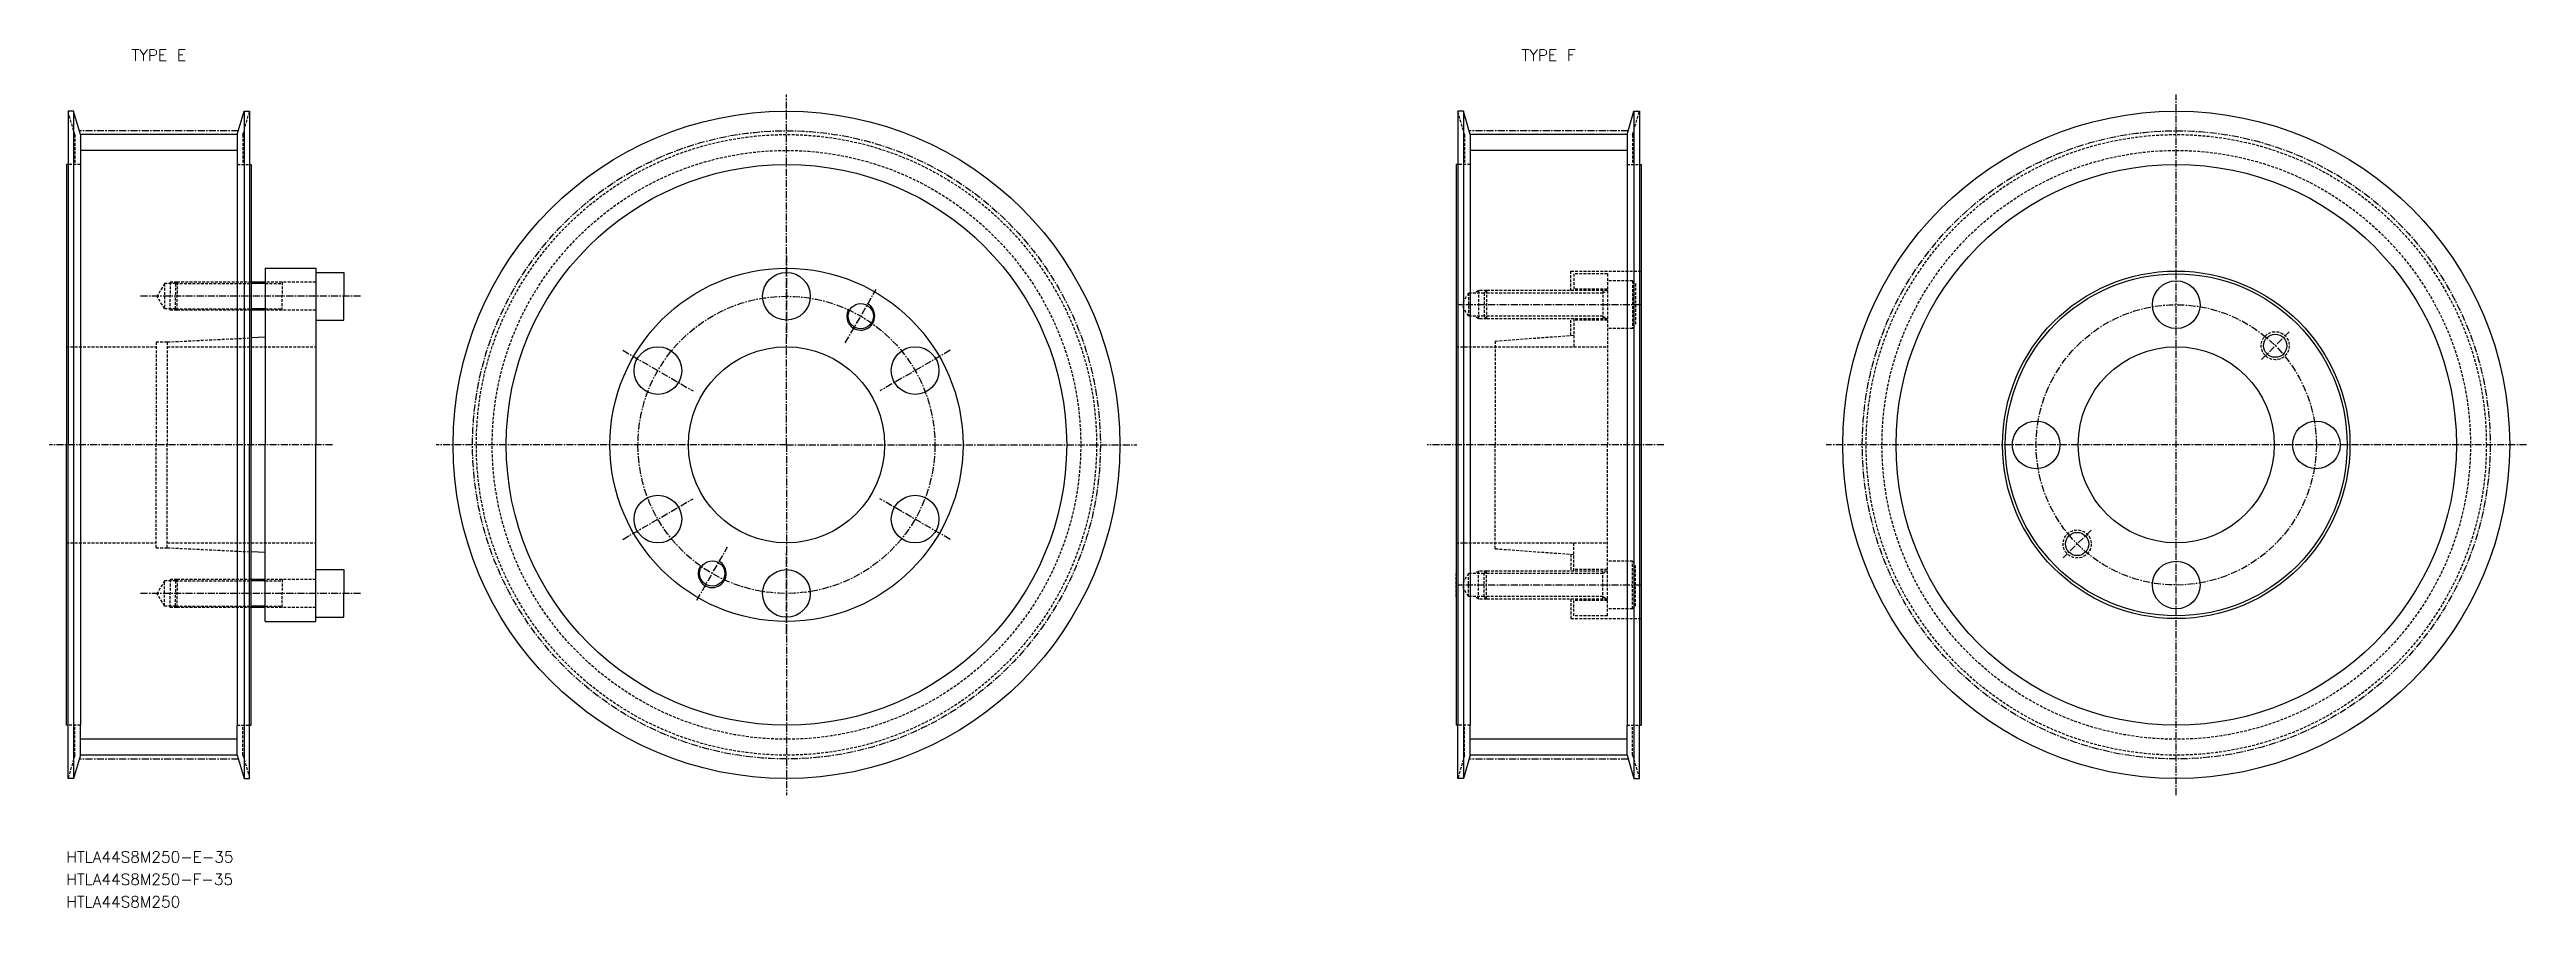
# Model space of a CAD drawing. Extents: x 8953 to 9395, y 12157 to 12310.
import ezdxf
from ezdxf.enums import TextEntityAlignment as Align

# ---------------------------------------------------------------- set-up
doc = ezdxf.new("R2010")
doc.units = 0
doc.linetypes.add('CENTER', pattern=[2, 1.25, -0.25, 0.25, -0.25])
doc.linetypes.add('DASHED', pattern=[0.75, 0.5, -0.25])
doc.layers.get('0').update_dxf_attribs({"linetype": 'CONTINUOUS'})
doc.layers.add('CENTER', color=1, linetype='CENTER')
doc.styles.add('MISUMI', font='txt.shx')

msp = doc.modelspace()

# ---------------------------------------------------------------- linework, layer by layer
at = {"color": 3, "linetype": 'DASHED'}
for p, q in [((8957.73, 12295.01), (8956.53, 12299.18)), ((8987.73, 12295.01), (8988.93, 12299.18)), ((9205.73, 12295.01), (9204.53, 12299.18)), ((9235.73, 12295.01), (9236.93, 12299.18)), ((8957.73, 12295.01), (8957.73, 12289.68)), ((8987.73, 12295.01), (8987.73, 12289.68)), ((9205.73, 12295.01), (9205.73, 12289.68)), ((9235.73, 12295.01), (9235.73, 12289.68)), ((8958.73, 12289.68), (8956.53, 12289.68)), ((8986.73, 12289.68), (8988.93, 12289.68)), ((9206.73, 12289.68), (9204.53, 12289.68)), ((9234.73, 12289.68), (9236.93, 12289.68)), ((9224.72, 12270.68), (9237.23, 12270.68)), ((9224.72, 12267.18), (9224.72, 12270.68)), ((9231.22, 12270.18), (9225.22, 12270.18)), ((9225.22, 12270.18), (9225.22, 12267.18)), ((9231.22, 12270.18), (9231.23, 12239.68)), ((8973.73, 12268.43), (8972.43, 12266.18)), ((8973.73, 12263.93), (8972.43, 12266.18)), ((8973.73, 12268.43), (8973.73, 12263.93)), ((8975.73, 12268.43), (8973.73, 12268.43)), ((8975.98, 12268.68), (8974.73, 12268.68)), ((8974.73, 12268.68), (8974.73, 12266.18)), ((8974.73, 12263.68), (8974.73, 12266.18)), ((8975.98, 12268.68), (8975.73, 12268.43)), ((8975.73, 12268.43), (8989.23, 12268.43)), ((8975.73, 12268.43), (8975.73, 12266.18)), ((8975.73, 12263.93), (8975.73, 12266.18)), ((8989.23, 12268.68), (8975.98, 12268.68)), ((8975.98, 12268.68), (8975.98, 12266.18)), ((8975.98, 12263.68), (8975.98, 12266.18)), ((9000.73, 12268.68), (8991.73, 12268.68)), ((8991.73, 12268.43), (8994.73, 12268.43)), ((8994.73, 12268.68), (8994.73, 12266.18)), ((8994.73, 12263.68), (8994.73, 12266.18)), ((9206.42, 12266.74), (9205.23, 12264.68)), ((9209.22, 12266.74), (9206.42, 12266.74)), ((9206.42, 12266.74), (9206.42, 12262.61)), ((9208.22, 12267.18), (9207.47, 12266.74)), ((9209.66, 12267.18), (9208.22, 12267.18)), ((9208.22, 12267.18), (9208.22, 12262.18)), ((9209.66, 12267.18), (9209.22, 12266.74)), ((9230.42, 12266.74), (9209.22, 12266.74)), ((9209.22, 12266.74), (9209.22, 12262.61)), ((9231.22, 12267.18), (9209.66, 12267.18)), ((9209.66, 12267.18), (9209.66, 12262.18)), ((9231.22, 12267.43), (9225.22, 12267.43)), ((9230.42, 12267.18), (9230.42, 12262.18)), ((9230.42, 12266.74), (9231.17, 12267.18)), ((9235.72, 12268.93), (9231.22, 12268.93)), ((9235.72, 12268.93), (9235.72, 12260.43)), ((9235.72, 12268.93), (9236.22, 12268.43)), ((9236.22, 12268.43), (9236.22, 12260.93)), ((8975.73, 12263.93), (8973.73, 12263.93)), ((8975.98, 12263.68), (8974.73, 12263.68)), ((8975.73, 12263.93), (8989.23, 12263.93)), ((8975.98, 12263.68), (8975.73, 12263.93)), ((8989.23, 12263.68), (8975.98, 12263.68)), ((8991.73, 12263.93), (8994.73, 12263.93)), ((9000.73, 12263.68), (8991.73, 12263.68)), ((9206.42, 12262.61), (9205.23, 12264.68)), ((9209.22, 12262.61), (9206.42, 12262.61)), ((9208.22, 12262.18), (9207.47, 12262.61)), ((9209.66, 12262.18), (9208.22, 12262.18)), ((9230.42, 12262.61), (9209.22, 12262.61)), ((9209.66, 12262.18), (9209.22, 12262.61)), ((9231.22, 12262.18), (9209.66, 12262.18)), ((9224.72, 12259.19), (9224.72, 12262.18)), ((9225.22, 12262.18), (9225.23, 12257.18)), ((9231.22, 12261.93), (9225.22, 12261.93)), ((9230.42, 12262.61), (9231.17, 12262.18)), ((8956.23, 12257.18), (8972.23, 12257.18)), ((8972.23, 12258.03), (8972.23, 12239.68)), ((8972.23, 12258.03), (8974.23, 12258.03)), ((8974.23, 12258.03), (8989.23, 12258.76)), ((8974.23, 12258.03), (8974.23, 12239.68)), ((8974.23, 12257.18), (9000.73, 12257.18)), ((9204.23, 12257.18), (9231.23, 12257.18)), ((9211.22, 12258.2), (9225.22, 12259.23)), ((9211.22, 12258.2), (9211.22, 12239.68)), ((9235.72, 12260.43), (9231.22, 12260.43)), ((9235.72, 12260.43), (9236.22, 12260.93)), ((8972.23, 12221.33), (8972.23, 12239.68)), ((8974.23, 12221.33), (8974.23, 12239.68)), ((9211.22, 12221.15), (9211.22, 12239.68)), ((9231.22, 12209.18), (9231.23, 12239.68)), ((8956.23, 12222.18), (8972.23, 12222.18)), ((8972.23, 12221.33), (8974.23, 12221.33)), ((8974.23, 12222.18), (9000.73, 12222.18)), ((8974.23, 12221.33), (8989.23, 12220.6)), ((9204.23, 12222.18), (9231.23, 12222.18)), ((9225.22, 12217.18), (9225.23, 12222.18)), ((9208.22, 12217.18), (9207.47, 12216.74)), ((9209.66, 12217.18), (9208.22, 12217.18)), ((9208.22, 12212.18), (9208.22, 12217.18)), ((9209.66, 12217.18), (9209.22, 12216.74)), ((9231.22, 12217.18), (9209.66, 12217.18)), ((9209.66, 12212.18), (9209.66, 12217.18)), ((9211.22, 12221.15), (9225.22, 12220.13)), ((9224.72, 12220.16), (9224.72, 12217.18)), ((9231.22, 12217.43), (9225.22, 12217.43)), ((9230.42, 12212.18), (9230.42, 12217.18)), ((9230.42, 12216.74), (9231.17, 12217.18)), ((9235.72, 12218.93), (9231.22, 12218.93)), ((9235.72, 12210.43), (9235.72, 12218.93)), ((9235.72, 12218.93), (9236.22, 12218.43)), ((9236.22, 12210.93), (9236.22, 12218.43)), ((8973.73, 12215.43), (8972.43, 12213.18)), ((8973.73, 12210.93), (8972.43, 12213.18)), ((8973.73, 12210.93), (8973.73, 12215.43)), ((8975.73, 12215.43), (8973.73, 12215.43)), ((8975.98, 12215.68), (8974.73, 12215.68)), ((8974.73, 12215.68), (8974.73, 12213.18)), ((8974.73, 12210.68), (8974.73, 12213.18)), ((8975.98, 12215.68), (8975.73, 12215.43)), ((8975.73, 12215.43), (8989.23, 12215.43)), ((8975.73, 12215.43), (8975.73, 12213.18)), ((8975.73, 12210.93), (8975.73, 12213.18)), ((8989.23, 12215.68), (8975.98, 12215.68)), ((8975.98, 12215.68), (8975.98, 12213.18)), ((8975.98, 12210.68), (8975.98, 12213.18)), ((9000.73, 12215.68), (8991.73, 12215.68)), ((8991.73, 12215.43), (8994.73, 12215.43)), ((8994.73, 12215.68), (8994.73, 12213.18)), ((8994.73, 12210.68), (8994.73, 12213.18)), ((9204.22, 12212.61), (9204.22, 12216.74)), ((9206.42, 12216.74), (9205.23, 12214.68)), ((9206.42, 12212.61), (9205.23, 12214.68)), ((9206.42, 12212.61), (9206.42, 12216.74)), ((9209.22, 12216.74), (9206.42, 12216.74)), ((9209.22, 12212.61), (9206.42, 12212.61)), ((9208.22, 12212.18), (9207.47, 12212.61)), ((9230.42, 12216.74), (9209.22, 12216.74)), ((9209.22, 12212.61), (9209.22, 12216.74)), ((9230.42, 12212.61), (9209.22, 12212.61)), ((9209.66, 12212.18), (9209.22, 12212.61)), ((9230.42, 12212.61), (9231.17, 12212.18)), ((8975.73, 12210.93), (8973.73, 12210.93)), ((8975.98, 12210.68), (8974.73, 12210.68)), ((8975.73, 12210.93), (8989.23, 12210.93)), ((8975.98, 12210.68), (8975.73, 12210.93)), ((8989.23, 12210.68), (8975.98, 12210.68)), ((8991.73, 12210.93), (8994.73, 12210.93)), ((9000.73, 12210.68), (8991.73, 12210.68)), ((9209.66, 12212.18), (9208.22, 12212.18)), ((9231.22, 12212.18), (9209.66, 12212.18)), ((9224.72, 12212.18), (9224.72, 12208.68)), ((9224.72, 12208.68), (9237.23, 12208.68)), ((9225.22, 12209.18), (9225.22, 12212.18)), ((9231.22, 12211.93), (9225.22, 12211.93)), ((9231.22, 12209.18), (9225.22, 12209.18)), ((9235.72, 12210.43), (9231.22, 12210.43)), ((9235.72, 12210.43), (9236.22, 12210.93)), ((8958.73, 12189.68), (8956.53, 12189.68)), ((8957.73, 12184.34), (8957.73, 12189.68)), ((8986.73, 12189.68), (8988.93, 12189.68)), ((8987.73, 12184.34), (8987.73, 12189.68)), ((9206.73, 12189.68), (9204.53, 12189.68)), ((9205.73, 12184.34), (9205.73, 12189.68)), ((9234.73, 12189.68), (9236.93, 12189.68)), ((9235.73, 12184.34), (9235.73, 12189.68)), ((8957.73, 12184.34), (8956.53, 12180.18)), ((8987.73, 12184.34), (8988.93, 12180.18)), ((9205.73, 12184.34), (9204.53, 12180.18)), ((9235.73, 12184.34), (9236.93, 12180.18))]:
    msp.add_line(p, q, dxfattribs=at)
at = {"color": 7, "linetype": 'CONTINUOUS'}
for p, q in [((8956.53, 12299.18), (8956.53, 12289.68)), ((8957.53, 12299.18), (8956.53, 12299.18)), ((8957.53, 12299.18), (8957.53, 12180.18)), ((8958.73, 12295.01), (8957.53, 12299.18)), ((8986.73, 12295.01), (8987.93, 12299.18)), ((8987.93, 12299.18), (8987.93, 12180.18)), ((8987.93, 12299.18), (8988.93, 12299.18)), ((8988.93, 12299.18), (8988.93, 12289.68)), ((9204.53, 12299.18), (9204.53, 12289.68)), ((9205.53, 12299.18), (9204.53, 12299.18)), ((9205.53, 12299.18), (9205.53, 12180.18)), ((9206.73, 12295.01), (9205.53, 12299.18)), ((9234.73, 12295.01), (9235.93, 12299.18)), ((9235.93, 12299.18), (9235.93, 12180.18)), ((9235.93, 12299.18), (9236.93, 12299.18)), ((9236.93, 12299.18), (9236.93, 12289.68)), ((8986.73, 12295.01), (8958.73, 12295.01)), ((8958.73, 12295.01), (8958.73, 12289.68)), ((8986.73, 12295.01), (8986.73, 12289.68)), ((9234.73, 12295.01), (9206.73, 12295.01)), ((9206.73, 12295.01), (9206.73, 12289.68)), ((9234.73, 12295.01), (9234.73, 12289.68)), ((8956.23, 12289.68), (8956.23, 12239.68)), ((8956.53, 12289.68), (8956.23, 12289.68)), ((8956.53, 12289.68), (8956.53, 12239.68)), ((8958.73, 12289.68), (8958.73, 12189.68)), ((8986.73, 12289.68), (8986.73, 12189.68)), ((8988.93, 12289.68), (8988.93, 12239.68)), ((8988.93, 12289.68), (8989.23, 12289.68)), ((8989.23, 12289.68), (8989.23, 12268.68)), ((9204.23, 12289.68), (9204.23, 12189.68)), ((9204.53, 12289.68), (9204.23, 12289.68)), ((9204.53, 12289.68), (9204.53, 12189.68)), ((9206.73, 12289.68), (9206.73, 12189.68)), ((9234.73, 12289.68), (9234.73, 12189.68)), ((9236.93, 12289.68), (9236.93, 12189.68)), ((9236.93, 12289.68), (9237.23, 12289.68)), ((9237.23, 12289.68), (9237.23, 12189.68)), ((8991.73, 12271.18), (9000.73, 12271.18)), ((8991.73, 12271.18), (8991.73, 12268.68)), ((9000.73, 12271.18), (9000.73, 12270.43)), ((9000.73, 12270.43), (9005.73, 12270.43)), ((9000.73, 12270.43), (9000.73, 12261.93)), ((9005.73, 12270.43), (9005.73, 12266.18)), ((8989.23, 12268.68), (8989.23, 12263.68)), ((8991.73, 12268.68), (8989.23, 12268.68)), ((8991.73, 12268.68), (8991.73, 12263.68)), ((9005.73, 12261.93), (9005.73, 12266.18)), ((8989.23, 12263.68), (8989.23, 12258.76)), ((8991.73, 12263.68), (8989.23, 12263.68)), ((8991.73, 12263.68), (8991.73, 12258.88)), ((9000.73, 12261.93), (9000.73, 12239.68)), ((9000.73, 12261.93), (9005.73, 12261.93)), ((8991.73, 12258.88), (8989.23, 12258.76)), ((8989.23, 12258.76), (8989.23, 12239.68)), ((8991.73, 12258.88), (8991.73, 12239.68)), ((8956.23, 12189.68), (8956.23, 12239.68)), ((8956.53, 12189.68), (8956.53, 12239.68)), ((8988.93, 12189.68), (8988.93, 12239.68)), ((8989.23, 12220.6), (8989.23, 12239.68)), ((8991.73, 12220.48), (8991.73, 12239.68)), ((9000.73, 12217.43), (9000.73, 12239.68)), ((8989.23, 12215.68), (8989.23, 12220.6)), ((8991.73, 12220.48), (8989.23, 12220.6)), ((8991.73, 12215.68), (8991.73, 12220.48)), ((9000.73, 12208.93), (9000.73, 12217.43)), ((9000.73, 12217.43), (9005.73, 12217.43)), ((9005.73, 12217.43), (9005.73, 12213.18)), ((8989.23, 12210.68), (8989.23, 12215.68)), ((8991.73, 12215.68), (8989.23, 12215.68)), ((8991.73, 12210.68), (8991.73, 12215.68)), ((9005.73, 12208.93), (9005.73, 12213.18)), ((8989.23, 12189.68), (8989.23, 12210.68)), ((8991.73, 12210.68), (8989.23, 12210.68)), ((8991.73, 12208.18), (8991.73, 12210.68)), ((8991.73, 12208.18), (9000.73, 12208.18)), ((9000.73, 12208.93), (9005.73, 12208.93)), ((9000.73, 12208.18), (9000.73, 12208.93)), ((8956.53, 12189.68), (8956.23, 12189.68)), ((8956.53, 12180.18), (8956.53, 12189.68)), ((8958.73, 12184.34), (8958.73, 12189.68)), ((8986.73, 12184.34), (8986.73, 12189.68)), ((8988.93, 12180.18), (8988.93, 12189.68)), ((8988.93, 12189.68), (8989.23, 12189.68)), ((9204.53, 12189.68), (9204.23, 12189.68)), ((9204.53, 12180.18), (9204.53, 12189.68)), ((9206.73, 12184.34), (9206.73, 12189.68)), ((9234.73, 12184.34), (9234.73, 12189.68)), ((9236.93, 12180.18), (9236.93, 12189.68)), ((9236.93, 12189.68), (9237.23, 12189.68)), ((8958.73, 12184.34), (8957.53, 12180.18)), ((8986.73, 12184.34), (8958.73, 12184.34)), ((8986.73, 12184.34), (8987.93, 12180.18)), ((9206.73, 12184.34), (9205.53, 12180.18)), ((9234.73, 12184.34), (9206.73, 12184.34)), ((9234.73, 12184.34), (9235.93, 12180.18)), ((8957.53, 12180.18), (8956.53, 12180.18)), ((8987.93, 12180.18), (8988.93, 12180.18)), ((9205.53, 12180.18), (9204.53, 12180.18)), ((9235.93, 12180.18), (9236.93, 12180.18))]:
    msp.add_line(p, q, dxfattribs=at)
at = {"color": 3, "linetype": 'CONTINUOUS'}
for p, q in [((8986.73, 12292.18), (8958.73, 12292.18)), ((9234.73, 12292.18), (9206.73, 12292.18)), ((8986.73, 12187.17), (8958.73, 12187.17)), ((9234.73, 12187.17), (9206.73, 12187.17))]:
    msp.add_line(p, q, dxfattribs=at)
at = {"color": 3}
for p, q in [((8991.73, 12268.43), (8989.23, 12268.43)), ((8991.73, 12263.93), (8989.23, 12263.93)), ((8991.73, 12215.43), (8989.23, 12215.43)), ((8991.73, 12210.93), (8989.23, 12210.93))]:
    msp.add_line(p, q, dxfattribs=at)
at = {"color": 7, "linetype": 'CONTINUOUS'}
for centre, radius in [((9084.73, 12239.68), 59.5), ((9332.73, 12239.68), 59.5), ((9084.73, 12239.68), 50), ((9332.73, 12239.68), 50), ((9084.73, 12239.68), 31.5), ((9084.73, 12239.68), 31.5), ((9084.73, 12266.18), 4.25), ((9332.73, 12239.68), 31), ((9332.73, 12239.68), 30.5), ((9332.73, 12264.68), 4.25), ((9097.98, 12262.63), 2.25), ((9061.78, 12252.93), 4.25), ((9084.73, 12239.68), 17.5), ((9107.68, 12252.93), 4.25), ((9332.73, 12239.68), 17.5), ((9350.4, 12257.36), 2.07), ((9307.73, 12239.68), 4.25), ((9357.73, 12239.68), 4.25), ((9061.78, 12226.43), 4.25), ((9107.68, 12226.43), 4.25), ((9315.05, 12222), 2.07), ((9071.48, 12216.73), 2.25), ((9084.73, 12213.18), 4.25), ((9332.73, 12214.68), 4.25)]:
    msp.add_circle(centre, radius, dxfattribs=at)
at = {"color": 3, "linetype": 'DASHED'}
for centre, radius in [((9084.73, 12239.68), 55.34), ((9084.73, 12239.68), 52.51), ((9332.73, 12239.68), 55.34), ((9332.73, 12239.68), 52.51), ((9350.4, 12257.36), 2.5), ((9315.05, 12222), 2.5)]:
    msp.add_circle(centre, radius, dxfattribs=at)
at = {"color": 3}
for centre in [(9097.98, 12262.63), (9071.48, 12216.73)]:
    msp.add_arc(centre, 2.5, 150, 62, dxfattribs=at)
at = {"layer": 'CENTER', "color": 1, "linetype": 'CENTER'}
for p, q in [((9084.73, 12239.68), (9084.73, 12302.18)), ((9332.73, 12177.18), (9332.73, 12302.18)), ((8986.92, 12295.7), (8958.53, 12295.7)), ((9234.92, 12295.7), (9206.53, 12295.7)), ((9084.73, 12273.43), (9084.73, 12258.93)), ((9008.73, 12266.18), (8969.43, 12266.18)), ((9095.23, 12257.86), (9100.73, 12267.39)), ((9237.22, 12264.68), (9204.58, 12264.68)), ((9347.93, 12254.88), (9352.88, 12259.83)), ((9055.5, 12256.55), (9068.05, 12249.3)), ((9113.95, 12256.55), (9101.4, 12249.3)), ((9003.73, 12239.68), (8953.23, 12239.68)), ((9084.73, 12239.68), (9022.23, 12239.68)), ((9084.73, 12239.68), (9147.23, 12239.68)), ((9084.73, 12239.68), (9084.73, 12177.18)), ((9241.27, 12239.68), (9199.05, 12239.68)), ((9395.23, 12239.68), (9270.23, 12239.68)), ((9055.5, 12222.8), (9068.05, 12230.05)), ((9113.95, 12222.8), (9101.4, 12230.05)), ((9068.73, 12211.96), (9074.23, 12221.49)), ((9317.52, 12224.47), (9312.57, 12219.53)), ((9084.73, 12205.93), (9084.73, 12220.43)), ((9008.73, 12213.18), (8969.43, 12213.18)), ((9237.22, 12214.68), (9204.58, 12214.68)), ((8986.92, 12183.65), (8958.53, 12183.65)), ((9234.92, 12183.65), (9206.53, 12183.65))]:
    msp.add_line(p, q, dxfattribs=at)
for centre, radius in [((9084.73, 12239.68), 56.02), ((9332.73, 12239.68), 56.02), ((9084.73, 12239.68), 26.5), ((9332.73, 12239.68), 25)]:
    msp.add_circle(centre, radius, dxfattribs=at)

# ---------------------------------------------------------------- texts
at = {"color": 7, "linetype": 'CONTINUOUS', "style": 'MISUMI'}
for s, p in [('TYPE E', (8972.73, 12309.18)), ('TYPE F', (9220.73, 12309.18))]:
    msp.add_text(s, height=2, dxfattribs=at).set_placement(p, align=Align.MIDDLE_CENTER)
for s, p in [('HTLA44S8M250-E-35', (8956.23, 12165.18)), ('HTLA44S8M250-F-35', (8956.23, 12161.18)), ('HTLA44S8M250', (8956.23, 12157.18))]:
    msp.add_text(s, height=2, dxfattribs=at).set_placement(p)

doc.saveas('drawing.dxf')
